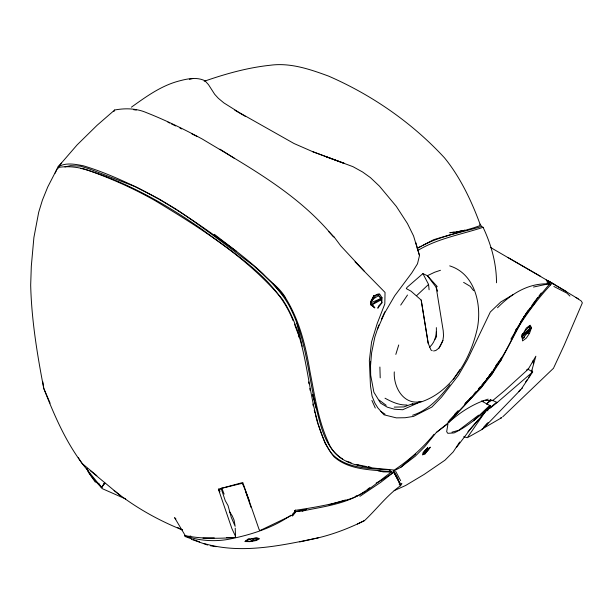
<?xml version="1.0" encoding="UTF-8"?>
<svg xmlns="http://www.w3.org/2000/svg" width="613" height="613" viewBox="0 0 613 613"><rect width="100%" height="100%" fill="white"/><g stroke="black" fill="none" stroke-linecap="round" stroke-linejoin="round"><path stroke-width="0.92" d="M379.891 367.026L380.206 377.861M496.499 282.777C496.515 263.536 491.274 244.641 483.082 227.323L481.619 226.465L480.002 224.044L479.772 225.73L473.588 227.852L433.782 239.637L417.315 248.296M359.946 496.315L380.895 482.201L393.201 472.615L393.262 471.182L393.791 470.953L397.53 477.504L400.527 485.703C386.811 495.48 376.62 509.265 364.574 520.552C349.793 527.931 334.33 533.969 318.247 537.839C281.237 545.57 241.323 554.405 204.098 543.539M377.516 294.378L380.819 297.864L381.799 302.891L378.742 305.841L377.8 308.239L381.799 302.891L382.022 297.749L379.685 294.186L377.838 293.949M370.421 367.149L371.57 352.981L374.857 336.974L378.849 324.982M379.685 294.186L373.869 295.704L371.371 300.247L370.926 304.891L374.773 307.833L372.512 304.546L371.003 304.837L382.022 297.749M441.345 344L442.892 340.506L443.536 335.748L443.222 330.729L436.188 287.321L427.391 275.697L422.901 273.628L407.07 287.336L406.304 288.639L411.024 291.175L421.192 300.064L428.18 343.242L430.954 349.962L432.226 350.728M399.124 484.025L400.527 485.703L400.618 485.159M429.468 347.188C435.13 342.406 436.694 334.713 436.349 327.618M246.342 540.229L245.085 541.563L249.92 541.639L256.28 540.528L259.575 538.727L256.418 538.007L251.636 538.712L254.602 540.582L257.621 539.156L257.874 537.869M531.448 371.754L535.862 356.214L528.237 369.187L504.752 390.55L492.714 400.565L491.802 400.718L490.17 399.875M131.404 107.175C145.603 97.046 160.054 86.487 177.027 81.552C186 79.062 196.214 76.441 205.018 80.801L208.497 84.663L214.688 94.302L218.351 98.31L223.829 102.869L239.2 112.539L294.041 143.526L312.776 151.71L352.973 166.675L362.643 172.031L370.413 177.609L379.455 186.168L396.335 206.412L407.43 223.507L413.568 235.951L419.491 255.552L417.499 263.789L411.798 272.885L394.734 295.742L384.65 312.998L377.516 329.158M374.773 307.833L371.003 304.837L370.643 302.868L371.371 300.247M521.977 335.748L526.345 328.032L530.214 325.219L531.494 327.817L529.54 333.257L526.36 338.07L522.567 340.912L521.977 335.748L522.437 334.085M395.822 354.391L398.734 344.973M448.095 421.92C474.945 395.76 499.871 366.995 515.043 332.3L516.115 329.166M175.939 518.935L174.567 517.64L185.264 535.624C201.662 538.98 218.404 538.566 235.009 537.524L235.53 536.352L235.223 528.138M370.643 302.868L373.869 295.704L373.332 298.975L370.643 302.868L381.125 298.485L381.799 302.891M492.316 371.754L489.074 376.206M55.139 173.188L58.074 166.905L77.115 144.898L97.076 125.297L114.677 110.003C125.473 108.011 136.584 108.309 146.798 112.784C165.839 120.301 184.26 129.358 202.282 139.036C248.717 166.981 297.987 193.746 332.974 236.273L334.399 237.354L340.751 245.844L364.061 270.961M381.447 319.166L384.918 311.718M113.926 111.535L114.677 110.003M528.651 329.763L521.778 336.667L522.621 338.223L524 337.679L524.736 336.223M433.59 350.973L435.766 350.544L438.977 348.077L442.892 340.506M489.611 401.691L490.492 399.99M488.201 399.124C473.259 403.653 459.942 412.388 448.387 422.725L481.473 387.332L491.971 374.091L501.25 359.846L524.429 316.147L530.283 307.795M459.834 369.654L453.306 379.401M497.802 362.896L491.971 374.091L482.017 384.726M510.897 339.112C522.337 319.84 535.348 301.289 550.658 284.846L551.692 283.62L546.773 281.788L549.555 284.095L536.475 299.642L520.667 321.687M434.985 339.433L436.586 336.537L436.364 331.809M459.696 442.004L453.229 451.896L444.969 460.194L424.204 474.378L405.706 485.45L394.128 490.661M104.325 483.105L101.635 487.833L102.379 488.699L125.634 498.951M104.394 483.052L101.635 487.833C96.279 481.964 90.126 476.194 87 468.799M515.043 332.3L527.762 310.806M515.901 330.177L524.429 316.147L535.716 301.925M531.272 371.516L532.092 370.168M438.977 348.077L440.962 344.874M526.651 370.045L527.77 369.095L532.682 371.938L521.778 388.328M429.882 447.459L425.07 453.873L422.457 454.892L423.093 452.647L427.79 447.819L425.115 451.367L423.384 452.754L427.79 447.819M525.602 382.068L527.188 379.692M528.774 377.317L529.831 375.731M252.617 540.995L249.698 539.164L246.556 540.482L248.219 541.448L252.617 540.995L253.391 539.846M400.71 305.105L407.499 295.029M400.527 485.703L401.913 483.665L399.408 482.806L393.262 471.182L400.726 467.359L415.353 456.133L424.51 446.908L436.356 432.403L447.988 423.675L446.67 431.682L447.804 433.314L454.08 432.924C467.918 426.372 479.412 416.219 490.63 405.952L481.45 400.986M376.405 294.562L373.332 298.975L378.727 295.474M531.877 305.519L534.536 301.726M456.401 447.582L471.068 428.203L490.63 405.952M553.845 367.471L564.037 345.533L582.35 302.876L581.293 301.037L575.929 297.42M484.653 411.951L482.056 415.545L480.837 416.212M487.871 377.539L481.473 387.332L464.639 404.005M488.967 376.037L490.063 374.528M491.159 373.026L492.254 371.516M493.902 369.256L501.25 359.846M495.511 366.145L497.151 363.9M498.239 362.398L501.518 357.908M430.456 447.145L427.828 450.586L423.483 454.126L429.238 448.126M536.199 299.512L537.892 297.328M539.026 295.872L541.279 292.968M292.501 516.054L296.071 511.526L306.431 509.311L302.347 511.043L296.071 511.526L292.393 514.169M486.699 404.358L490.247 399.944M449.881 384.589C439.942 397.377 428.602 410.289 412.587 415.231M487.274 423.621L482.439 429.23L468.34 437.161M467.957 431.805L478.04 420.135M469.842 398.649L471.06 397.262M474.102 393.776L475.933 391.692M478.37 388.91L480.194 386.818M518.698 391.561L520.429 389.577M486.622 378.98L487.848 377.593M434.05 434.265C422.648 448.141 409.178 460.102 394.266 470.087C370.405 467.29 337.985 468.508 327.894 441.276C317.909 419.238 314.691 395.155 310.009 371.654C305.764 346.077 299.412 320.155 285.551 297.933C280.264 288.118 270.448 282.118 263.176 273.927C247.936 259.506 230.917 247.177 214.374 234.319M521.931 334.736L523.096 333.472M522.621 338.223L530.03 330.3L529.28 329.135L531.494 327.817L529.31 326.001M61.637 163.119L58.074 166.905C65.614 162.276 75.062 164.184 83.268 165.771C101.796 171.288 119.543 179.165 136.975 187.448C172.437 205.094 204.757 228.151 236.641 251.468M483.749 427.161L488.232 422.426M449.329 420.625L458.225 411.308L447.107 423.775L436.908 432.035M235.53 536.352L231.89 528.59L218.389 489.159L242.809 482.508L259.115 529.54L260.127 530.49L292.899 514.805L295.489 509.955L296.14 510.208C314.415 507.464 332.729 504.284 350.414 498.829C366.168 493.488 378.259 481.42 391.554 471.956C372.091 469.458 349.625 470.646 334.039 456.8C323.511 443.674 318.591 427.154 314.86 411.009C305.925 373.355 304.492 332.3 282.332 299.182C247.683 257.766 201.095 228.457 155.304 200.757C133.994 188.597 111.505 178.667 88.448 170.337C79.092 167.219 69.177 165.908 59.361 167.265L57.001 169.012L47.76 186.95L42.397 200.175L38.696 212.251L33.891 237.576L31.309 266.188L30.681 285.022C31.516 319.802 37.186 354.237 43.745 388.343C54.404 415.698 66.212 443.053 84.402 466.363L101.306 487.212L105.175 483.213M454.869 414.051L458.126 410.702M522.345 388.029L482.439 429.23L482.017 429M534.682 301.42L536.475 299.642M489.618 405.568L473.588 420.809L478.577 415.154L458.785 430.249L451.95 432.173M553.654 368.106L502.668 416.894M465.52 403.208L471.673 397.308M416.794 295.497L428.571 284.409L422.901 273.628M497.503 307.772C511.05 293.934 528.283 283.076 548.359 283.865L549.555 284.095M400.726 467.359L415.775 453.911M487.802 409.722L495.833 402.887L497.227 402.496L532.682 371.938M490.27 408.043L497.227 402.496L491.634 400.005L486.868 403.492M528.115 331.809L530.03 330.3L521.778 336.667M365.44 490.913C347.127 504.108 323.879 506.399 302.347 511.043M366.896 489.81L369.815 487.611M424.679 451.229L428.395 448.54M257.621 539.156L256.418 538.007L248.732 539.034L245.085 541.563M419.438 401.63L416.265 403.714L402.71 409.737L394.55 409.231L387.316 407.178L380.612 403.162L373.876 392.197L370.681 375.187L370.482 361.693M393.201 472.615L381.347 480.347L376.16 483.044M482.477 428.839L501.649 417.714L500.423 418.074M290.922 515.234C272.072 528.398 249.644 535.226 227.262 539.532C212.803 541.846 198.359 540.551 184.567 535.716L185.379 536.62L191.608 538.942M512.974 294.684L500.744 302.017L490.323 311.994L467.52 359.532L458.409 375.363L441.605 397.04L431.889 407.047L413.553 416.396L405.124 417.729L396.327 417.867L383.976 414.802L377.853 407.906L374.865 403.086L372.068 396.151L370.467 385.761L369.348 360.536L371.57 342.008L377.118 323.771L384.826 303.925L385.041 292.432L355.05 261.851M381.217 299.834L372.512 304.546L381.125 298.485L378.114 295.159M417.537 250.64C437.605 238.396 461.076 234.618 483.082 227.323M417.254 248.257L421.384 246.112M423.07 245.277C441.368 235.729 462.033 232.388 481.619 226.465M357.387 524.046L364.574 520.552M527.218 369.593L528.237 369.187M345.303 500.055L328.859 504.859M412.84 403.645L403.867 406.925L394.213 407.109M204.213 81.276C225.638 73.821 247.667 67.622 270.287 65.246C290.347 62.511 309.994 69.277 328.553 76.096C372.137 95.076 412.151 122.799 444.44 157.779C460.24 176.981 471.849 201.777 480.002 224.044M440.463 270.287L434.724 272.21L427.391 275.697L437.199 286.532L436.188 287.321L437.636 291.198M355.302 496.384L356.904 495.848M412.074 404.243C448.364 397.806 470.056 361.57 477.374 328.139C481.91 304.86 475.144 273.766 449.697 265.873M247.269 539.379L248.732 539.034M522.291 338.07L524 337.679M299.711 541.93L318.247 537.839M64.894 166.928L70.671 165.648L80.472 166.177L88.571 168.598L135.151 186.636L158.307 198.543M189.417 79.307L193.011 78.518M533.486 287.045L548.359 283.865M481.55 401.446L483.787 401.017M454.271 232.005L449.796 232.748L456.532 232.059L465.022 230.227L459.643 231.116M456.064 231.714L457.857 231.415M485.588 400.534L492.714 400.565M421.598 401.446C403.729 405.89 393.354 387.255 394.289 371.899M202.949 538.122L214.266 537.908M226.526 537.685L235.009 537.524M527.034 333.296L529.54 333.257M389.738 469.933C369.486 468.255 344.437 469.259 330.3 451.904M406.994 404.994C399.048 405.3 391.807 401.913 385.002 398.212M80.763 168.552L82.602 168.705C125.742 181.371 165.326 203.715 202.014 229.354C235.867 254.939 276.877 279.206 293.098 320.63M189.953 536.061L190.835 536.145M133.55 109.658L136.285 110.095M210.382 545.746L216.228 546.689M358.038 464.731L356.168 464.432L366.29 466.516M368.129 466.891L370.896 467.458L368.198 466.861M378.121 470.769L383.24 471.88L391.554 471.956L389.607 470.079M548.926 284.44L550.658 284.846M463.712 436.732L467.282 437.72L486.4 410.074L487.933 410.81M207.585 545.034L191.601 539.379M346.529 461.198L351.08 462.669M325.863 156.629L344.345 163.41L312.776 151.71M193.394 539.609L199.631 541.93M167.947 122.179L169.663 123.021M171.379 123.857L175.67 125.964M179.954 128.071L181.67 128.914M191.961 133.963L197.11 136.484M254.61 539.693L256.28 540.528M177.54 527.494L182.467 529.977C157.993 520.192 134.668 507.012 114.079 490.53M553.876 286.463L566.918 293.152L569.937 296.079M463.612 282.371L470.202 286.317L473.596 290.669M549.47 281.919L554.428 284.493L546.444 280.179M546.214 280.179L547.823 281.068M342.728 459.091C321.212 445.421 319.58 416.702 312.569 394.443L316.17 408.312M490.691 247.545L566.527 291.581M508.093 257.59L540.727 276.409M234.794 110.194L245.606 116.524M548.397 280.884L578.281 298.899M294.462 510.552L296.071 511.526M159.135 198.972L176.529 209.454M219.983 149.174L234.457 158.353M177.31 209.975C203.416 227.454 228.243 246.778 253.399 265.59C266.923 277.835 280.946 290.271 289.62 306.592C304.638 335.311 307.58 367.861 314.155 399.063M529.333 328.346L530.038 328.821L523.119 335.411L524.851 331.572L528.559 327.189L530.038 328.821L528.728 326.4M380.918 411.423L385.056 414.204M423.821 453.038L425.07 453.873M379.186 400.113L386.205 405.316M96.854 475.719L82.042 463.428L78.265 457.704M120.516 495.748L90.264 470.646M328.652 231.545L334.399 237.354M272.9 283.436L285.551 297.933M95.375 482.216L88.402 472.171L87.046 468.593M98.678 483.228L101.306 487.212M247.391 540.191L248.219 541.448M229.523 511.663L232.227 515.855L234.082 520.146L235.154 526.306L231.231 517.242L228.051 505.595L225.255 500.683L221.132 488.369M329.817 451.107L325.013 443.122L317.948 423.882M393.262 471.182L399.408 482.806M395.669 471.359L400.641 480.653M218.389 489.159L219.829 491.917L219.561 489.641L222.504 488.078L242.051 483.373L243.369 485.527L249.545 501.258M371.907 400.412L375.294 408.043M50.082 403.132L43.745 388.343L42.81 381.792M221.783 488.009L224.105 494.093M294.424 324.108L298.056 333.664M245.392 490.936L251.062 507.464M415.737 242.457L419.491 255.552M314.262 410.312L314.982 413.032M315.465 414.848L317.626 423.008M298.293 334.568L298.998 337.288M296.884 323.296L302.178 346.253M312.845 404.082L313.235 405.852M308.646 381.937L308.975 383.822M309.795 388.519L310.124 390.404M428.18 343.242L421.192 300.064M532.988 360.682L533.387 363.678M428.571 284.409L429.1 289.75"/></g></svg>
